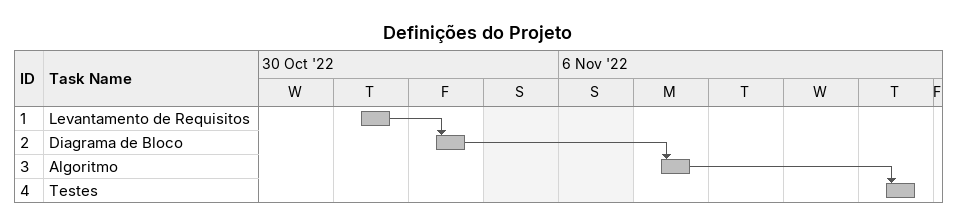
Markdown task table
Definições do Projeto

| ID | Task | Start | Finish | Predecessors |
|---|---|---|---|---|
| 1 | Levantamento de Requisitos | 2022-11-03 | 2022-11-03 |  |
| 2 | Diagrama de Bloco | 2022-11-04 | 2022-11-04 | 1 |
| 3 | Algoritmo | 2022-11-07 | 2022-11-07 | 2 |
| 4 | Testes | 2022-11-10 | 2022-11-10 | 3 |
